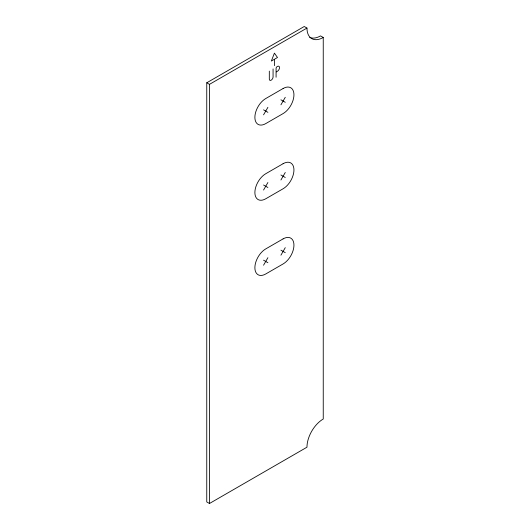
<?xml version="1.0" encoding="UTF-8"?>
<svg xmlns="http://www.w3.org/2000/svg" width="530" height="530" viewBox="0 0 530 530"><rect width="100%" height="100%" fill="white"/><g stroke="black" fill="none" stroke-linecap="round" stroke-linejoin="round"><path stroke-width="0.79" d="M263.562 114.838L267.902 107.318M280.926 104.814L285.266 97.295M263.562 190.018L267.902 182.506M280.926 179.995L285.266 172.482M263.562 265.205L267.902 257.686M280.926 255.182L285.266 247.662M206.753 82.793L304.253 26.5L306.969 28.063A23.022 13.29 -60 0 0 323.247 37.464L323.247 419.018A23.022 13.29 -60 0 0 306.969 447.207L209.469 503.5L206.753 501.936L206.753 82.793L209.469 84.356L306.969 28.063M274.195 59.4L271.34 61.049L274.414 53.126L277.488 57.498L274.414 59.274L274.414 65.66M276.302 71.908L277.422 71.258A2.961 1.709 -60 0 0 279.515 67.635A2.961 1.709 -60 0 0 277.422 66.429L277.104 66.614A1.438 0.828 -60 0 0 276.084 68.377L276.084 77.221M323.247 37.464L320.531 35.901A23.022 13.29 -60 0 1 309.679 37.372M280.926 99.806L285.266 102.31M263.562 109.829L267.902 112.334M280.926 174.986L285.266 177.49M263.562 185.01L267.902 187.514M280.926 250.167L285.266 252.671M263.562 260.19L267.902 262.695M273.069 68.94L273.069 76.903A2.657 1.53 -60 0 1 271.194 80.156A2.657 1.53 -60 0 1 269.313 79.069L269.313 71.106M209.469 84.356L209.469 503.5M283.093 88.523L265.735 98.547A15.343 8.858 -60 0 0 254.884 117.342A15.343 8.858 -60 0 0 265.735 123.609L283.093 113.586A15.343 8.858 -60 0 0 293.945 94.791A15.343 8.858 -60 0 0 283.093 88.523M283.093 163.71L265.735 173.734A15.343 8.858 -60 0 0 254.884 192.529A15.343 8.858 -60 0 0 265.735 198.79L283.093 188.766A15.343 8.858 -60 0 0 293.945 169.971A15.343 8.858 -60 0 0 283.093 163.71M283.093 238.891L265.735 248.915A15.343 8.858 -60 0 0 254.884 267.71A15.343 8.858 -60 0 0 265.735 273.977L283.093 263.953A15.343 8.858 -60 0 0 293.945 245.158A15.343 8.858 -60 0 0 283.093 238.891"/></g></svg>
